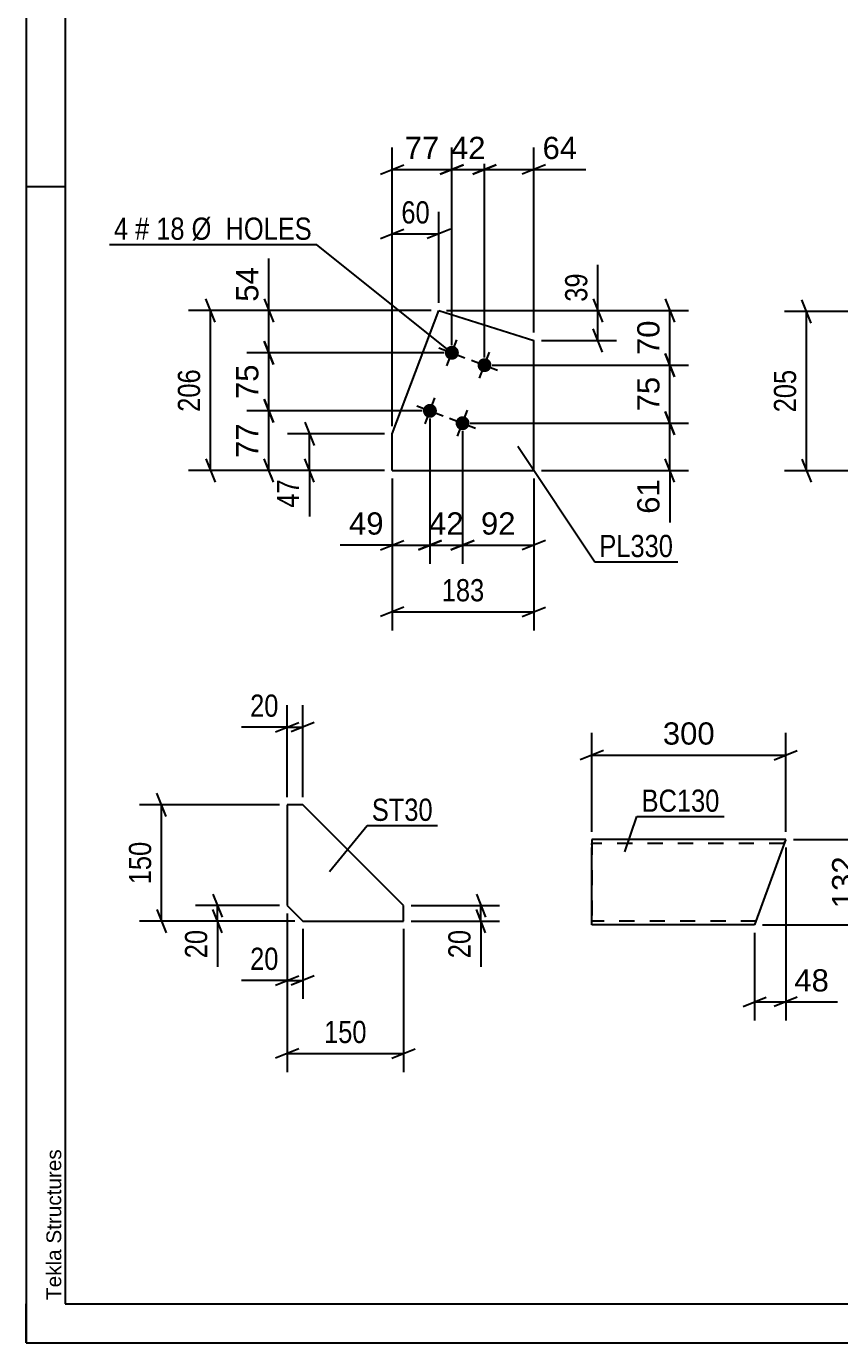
# Model space of a CAD drawing. Header units: millimetres. Extents: x 0 to 420, y 0 to 297.
# Drawn here: x 0 to 104.9, y 0 to 169.7 of the extents above; entities that cross this region are included whole.
import ezdxf

# ---------------------------------------------------------------- set-up
doc = ezdxf.new("R2010")
doc.units = ezdxf.units.MM
doc.linetypes.add('DXK_LINE_DOT2', pattern=[3.9198, 1.9599, -1.9599])
doc.styles.add('Arial', font='ARIAL.TTF', dxfattribs={"height": 0.2})
doc.styles.add('Arial Narrow', font='ARIALN.TTF', dxfattribs={"height": 0.2})

# ---------------------------------------------------------------- blocks, each defined once
blk = doc.blocks.new('Unknown-284928470-1132')
at = {"color": 5, "linetype": 'Continuous'}
for p, q in [((0, 297), (0, 0)), ((5, 292), (5, 5)), ((5, 149), (0, 149)), ((0, 0), (0, 5)), ((5, 5), (415, 5)), ((0, 0), (420, 0))]:
    blk.add_line(p, q, dxfattribs=at)
at = {"color": 174, "linetype": 'Continuous', "style": 'Arial'}
blk.add_text('Tekla Structures', height=1.9102, rotation=90, dxfattribs=at).set_placement((4.5, 5.5))
blk = doc.blocks.new('Part-284928470-1490 - 1474')
at = {"color": 2, "linetype": 'Continuous'}
for p, q in [((35.65, 69.33), (33.65, 69.33)), ((33.65, 69.33), (33.65, 56.33)), ((48.65, 56.33), (35.65, 69.33)), ((33.65, 56.33), (35.65, 54.33)), ((48.65, 54.33), (48.65, 56.33)), ((35.65, 54.33), (48.65, 54.33))]:
    blk.add_line(p, q, dxfattribs=at)
blk = doc.blocks.new('Part-284928470-1584 - 1568')
at = {"color": 2, "linetype": 'Continuous'}
for p, q in [((72.95, 64.84), (72.95, 64.84)), ((72.95, 64.84), (72.95, 63.84)), ((97.95, 64.84), (72.95, 64.84)), ((97.92, 64.76), (97.73, 64.22)), ((97.95, 64.84), (97.92, 64.76)), ((72.95, 54.84), (72.95, 63.84)), ((97.73, 64.22), (93.95, 53.84)), ((72.95, 54.13), (72.95, 54.84)), ((72.95, 53.91), (72.95, 54.13)), ((72.95, 53.84), (72.95, 53.91)), ((72.95, 53.84), (72.95, 53.84)), ((93.95, 53.84), (72.95, 53.84))]:
    blk.add_line(p, q, dxfattribs=at)
at = {"color": 7, "linetype": 'DXK_LINE_DOT2'}
for p, q in [((72.95, 64.84), (72.95, 53.84)), ((72.95, 64.84), (72.95, 64.84)), ((97.73, 64.22), (97.84, 64.54)), ((72.95, 64.34), (72.95, 64.34)), ((97.77, 64.34), (72.95, 64.34)), ((72.95, 64.3), (72.95, 64.34)), ((72.95, 64.22), (72.95, 64.3)), ((72.95, 64.19), (72.95, 64.22)), ((72.95, 54.45), (72.95, 54.84)), ((72.95, 54.34), (72.95, 54.34)), ((94.13, 54.34), (72.95, 54.34)), ((72.95, 53.84), (72.95, 53.84))]:
    blk.add_line(p, q, dxfattribs=at)
blk = doc.blocks.new('Part-284928470-2344 - 2328')
at = {"color": 2, "linetype": 'Continuous'}
for p, q in [((47.2, 117.14), (53.21, 133.04)), ((53.21, 133.04), (65.47, 129.19)), ((65.47, 112.41), (65.47, 129.19)), ((47.2, 112.41), (47.2, 117.14)), ((47.2, 112.41), (65.47, 112.41))]:
    blk.add_line(p, q, dxfattribs=at)
blk = doc.blocks.new('Bolt-284928470-2377 - 2328')
at = {"linetype": 'Continuous'}
for points in [[(55.21, 128.44, -1), (54.58, 126.75, -1)], [(59.42, 126.84, -1), (58.79, 125.16, -1)], [(52.38, 120.95, -1), (51.75, 119.27, -1)], [(56.59, 119.36, -1), (55.96, 117.68, -1)]]:
    blk.add_hatch(color=1, dxfattribs=at).paths.add_polyline_path(points)
at = {"color": 1, "linetype": 'Continuous'}
for p, q in [((54.26, 125.91), (55.53, 129.28)), ((53.21, 128.23), (56.58, 126.96)), ((58.47, 124.32), (59.74, 127.69)), ((57.42, 126.64), (60.79, 125.37)), ((50.38, 120.75), (53.75, 119.48)), ((51.43, 118.43), (52.7, 121.8)), ((54.59, 119.16), (57.96, 117.88)), ((55.64, 116.84), (56.91, 120.2))]:
    blk.add_line(p, q, dxfattribs=at)
blk = doc.blocks.new('StraightDimension-284928470-1540 - 1474')
at = {"color": 7, "linetype": 'Continuous'}
for p, q in [((33.65, 55.33), (33.65, 34.87)), ((48.65, 53.33), (48.65, 34.87)), ((35.15, 37.87), (32.15, 36.67)), ((47.15, 36.67), (50.15, 37.87)), ((33.65, 37.27), (48.65, 37.27))]:
    blk.add_line(p, q, dxfattribs=at)
at = {"color": 0}
blk.add_wipeout([(44.49, 38.02), (44.49, 42.22), (37.81, 42.22), (37.81, 38.02)], dxfattribs=at)
at = {"color": 3, "style": 'Arial Narrow'}
blk.add_text('150', height=2.863, dxfattribs=at).set_placement((38.41, 38.62))
blk = doc.blocks.new('StraightDimension-284928470-1547 - 1474')
at = {"color": 7, "linetype": 'Continuous'}
for p, q in [((18.05, 67.83), (16.85, 70.83)), ((32.65, 69.33), (14.6, 69.33)), ((17.45, 54.33), (17.45, 69.33)), ((34.65, 54.33), (14.6, 54.33)), ((16.85, 55.83), (18.05, 52.83))]:
    blk.add_line(p, q, dxfattribs=at)
at = {"color": 0}
blk.add_wipeout([(16.7, 65.18), (12.5, 65.18), (12.5, 58.49), (16.7, 58.49)], dxfattribs=at)
at = {"color": 3, "style": 'Arial Narrow'}
blk.add_text('150', height=2.863, rotation=90.0002, dxfattribs=at).set_placement((16.1, 59.09))
blk = doc.blocks.new('StraightDimension-284928470-1508 - 1474')
at = {"color": 7, "linetype": 'Continuous'}
for p, q in [((33.65, 55.33), (33.65, 44.3)), ((35.65, 53.33), (35.65, 44.3)), ((32.15, 46.1), (35.15, 47.3)), ((33.65, 46.7), (35.65, 46.7)), ((37.15, 47.3), (34.15, 46.1))]:
    blk.add_line(p, q, dxfattribs=at)
at = {"color": 0}
blk.add_wipeout([(33.13, 47.45), (33.13, 51.65), (28.27, 51.65), (28.27, 47.45)], dxfattribs=at)
at = {"color": 7, "linetype": 'Continuous'}
blk.add_line((33.65, 46.7), (27.75, 46.7), dxfattribs=at)
blk.add_line((33.65, 46.7), (27.75, 46.7), dxfattribs=at)
at = {"color": 3, "style": 'Arial Narrow'}
blk.add_text('20', height=2.863, dxfattribs=at).set_placement((28.87, 48.05))
blk = doc.blocks.new('StraightDimension-284928470-1492 - 1474')
at = {"color": 7, "linetype": 'Continuous'}
for p, q in [((33.65, 70.33), (33.65, 82.18)), ((35.65, 70.33), (35.65, 82.18)), ((32.15, 78.73), (35.15, 79.93)), ((37.15, 79.93), (34.15, 78.73)), ((33.65, 79.33), (35.65, 79.33))]:
    blk.add_line(p, q, dxfattribs=at)
at = {"color": 0}
blk.add_wipeout([(33.13, 80.08), (33.13, 84.28), (28.27, 84.28), (28.27, 80.08)], dxfattribs=at)
at = {"color": 7, "linetype": 'Continuous'}
blk.add_line((33.65, 79.33), (27.75, 79.33), dxfattribs=at)
blk.add_line((33.65, 79.33), (27.75, 79.33), dxfattribs=at)
at = {"color": 3, "style": 'Arial Narrow'}
blk.add_text('20', height=2.863, dxfattribs=at).set_placement((28.87, 80.68))
blk = doc.blocks.new('StraightDimension-284928470-1529 - 1474')
at = {"color": 7, "linetype": 'Continuous'}
for p, q in [((24.08, 57.83), (25.28, 54.83)), ((32.65, 56.33), (21.83, 56.33)), ((24.68, 54.33), (24.68, 56.33)), ((34.65, 54.33), (21.83, 54.33)), ((25.28, 52.83), (24.08, 55.83))]:
    blk.add_line(p, q, dxfattribs=at)
at = {"color": 0}
blk.add_wipeout([(23.93, 53.81), (19.73, 53.81), (19.73, 48.95), (23.93, 48.95)], dxfattribs=at)
at = {"color": 7, "linetype": 'Continuous'}
blk.add_line((24.68, 54.33), (24.68, 48.43), dxfattribs=at)
blk.add_line((24.68, 54.33), (24.68, 48.43), dxfattribs=at)
at = {"color": 3, "style": 'Arial Narrow'}
blk.add_text('20', height=2.863, rotation=90.0002, dxfattribs=at).set_placement((23.33, 49.55))
blk = doc.blocks.new('StraightDimension-284928470-1521 - 1474')
at = {"color": 7, "linetype": 'Continuous'}
for p, q in [((58.05, 57.83), (59.25, 54.83)), ((49.65, 56.33), (61.05, 56.33)), ((58.65, 54.33), (58.65, 56.33)), ((49.65, 54.33), (61.05, 54.33)), ((59.25, 52.83), (58.05, 55.83))]:
    blk.add_line(p, q, dxfattribs=at)
at = {"color": 0}
blk.add_wipeout([(57.9, 53.81), (53.7, 53.81), (53.7, 48.95), (57.9, 48.95)], dxfattribs=at)
at = {"color": 7, "linetype": 'Continuous'}
blk.add_line((58.65, 54.33), (58.65, 48.43), dxfattribs=at)
blk.add_line((58.65, 54.33), (58.65, 48.43), dxfattribs=at)
at = {"color": 3, "style": 'Arial Narrow'}
blk.add_text('20', height=2.863, rotation=90.0002, dxfattribs=at).set_placement((57.3, 49.55))
blk = doc.blocks.new('StraightDimension-284928470-1610 - 1568')
at = {"color": 7, "linetype": 'Continuous'}
for p, q in [((97.95, 63.84), (97.95, 41.52)), ((93.95, 52.84), (93.95, 41.52)), ((92.45, 43.32), (95.45, 44.52)), ((99.45, 44.52), (96.45, 43.32)), ((93.95, 43.92), (97.95, 43.92))]:
    blk.add_line(p, q, dxfattribs=at)
at = {"color": 0}
blk.add_wipeout([(104.12, 44.67), (104.12, 48.87), (98.47, 48.87), (98.47, 44.67)], dxfattribs=at)
at = {"color": 7, "linetype": 'Continuous'}
blk.add_line((97.95, 43.92), (104.65, 43.92), dxfattribs=at)
blk.add_line((97.95, 43.92), (104.65, 43.92), dxfattribs=at)
at = {"color": 3, "style": 'Arial'}
blk.add_text('48', height=2.865, dxfattribs=at).set_placement((99.07, 45.27))
blk = doc.blocks.new('StraightDimension-284928470-1587 - 1568')
at = {"color": 7, "linetype": 'Continuous'}
for p, q in [((107.55, 66.34), (108.75, 63.34)), ((98.95, 64.84), (110.55, 64.84)), ((108.15, 53.84), (108.15, 64.84)), ((108.75, 52.34), (107.55, 55.34)), ((94.95, 53.84), (110.55, 53.84))]:
    blk.add_line(p, q, dxfattribs=at)
at = {"color": 0}
blk.add_wipeout([(107.4, 63.27), (103.2, 63.27), (103.2, 55.4), (107.4, 55.4)], dxfattribs=at)
at = {"color": 3, "style": 'Arial'}
blk.add_text('132', height=2.865, rotation=90.0002, dxfattribs=at).set_placement((106.8, 56))
blk = doc.blocks.new('StraightDimension-284928470-1630 - 1568')
at = {"color": 7, "linetype": 'Continuous'}
for p, q in [((72.95, 65.84), (72.95, 78.59)), ((97.95, 65.84), (97.95, 78.59)), ((74.45, 76.34), (71.45, 75.14)), ((72.95, 75.74), (97.95, 75.74)), ((96.45, 75.14), (99.45, 76.34))]:
    blk.add_line(p, q, dxfattribs=at)
at = {"color": 0}
blk.add_wipeout([(89.39, 76.49), (89.39, 80.69), (81.51, 80.69), (81.51, 76.49)], dxfattribs=at)
at = {"color": 3, "style": 'Arial'}
blk.add_text('300', height=2.865, dxfattribs=at).set_placement((82.11, 77.09))
blk = doc.blocks.new('StraightDimension-284928470-2391 - 2328')
at = {"color": 7, "linetype": 'Continuous'}
for p, q in [((47.2, 111.41), (47.2, 91.81)), ((65.47, 111.41), (65.47, 91.81)), ((48.7, 94.81), (45.7, 93.61)), ((47.2, 94.21), (65.47, 94.21)), ((63.97, 93.61), (66.97, 94.81))]:
    blk.add_line(p, q, dxfattribs=at)
at = {"color": 0}
blk.add_wipeout([(59.68, 94.96), (59.68, 99.16), (52.99, 99.16), (52.99, 94.96)], dxfattribs=at)
at = {"color": 3, "style": 'Arial Narrow'}
blk.add_text('183', height=2.863, dxfattribs=at).set_placement((53.59, 95.56))
blk = doc.blocks.new('StraightDimension-284928470-2396 - 2328')
at = {"color": 7, "linetype": 'Continuous'}
for p, q in [((46.2, 117.14), (33.68, 117.14)), ((35.93, 118.64), (37.13, 115.64)), ((36.53, 112.41), (36.53, 117.14)), ((37.13, 110.91), (35.93, 113.91)), ((46.2, 112.41), (33.68, 112.41))]:
    blk.add_line(p, q, dxfattribs=at)
at = {"color": 0}
blk.add_wipeout([(35.78, 111.89), (31.58, 111.89), (31.58, 107.03), (35.78, 107.03)], dxfattribs=at)
at = {"color": 7, "linetype": 'Continuous'}
blk.add_line((36.53, 112.41), (36.53, 106.51), dxfattribs=at)
blk.add_line((36.53, 112.41), (36.53, 106.51), dxfattribs=at)
at = {"color": 3, "style": 'Arial Narrow'}
blk.add_text('47', height=2.863, rotation=90.0002, dxfattribs=at).set_placement((35.18, 107.63))
blk = doc.blocks.new('StraightDimension-284928470-2441 - 2328')
at = {"color": 7, "linetype": 'Continuous'}
for p, q in [((52.07, 119.11), (52.07, 100.41)), ((56.27, 117.52), (56.27, 100.41)), ((50.57, 102.21), (53.57, 103.41)), ((52.07, 102.81), (56.27, 102.81)), ((57.77, 103.41), (54.77, 102.21))]:
    blk.add_line(p, q, dxfattribs=at)
at = {"color": 0}
blk.add_wipeout([(56.99, 103.56), (56.99, 107.76), (51.35, 107.76), (51.35, 103.56)], dxfattribs=at)
at = {"color": 3, "style": 'Arial'}
blk.add_text('42', height=2.865, dxfattribs=at).set_placement((51.95, 104.16))
blk = doc.blocks.new('StraightDimension-284928470-2403 - 2328')
at = {"color": 7, "linetype": 'Continuous'}
for p, q in [((73.11, 134.54), (74.31, 131.54)), ((54.21, 133.04), (76.11, 133.04)), ((73.71, 129.19), (73.71, 133.04)), ((74.31, 127.69), (73.11, 130.69)), ((66.47, 129.19), (76.11, 129.19))]:
    blk.add_line(p, q, dxfattribs=at)
at = {"color": 0}
blk.add_wipeout([(72.96, 138.42), (68.76, 138.42), (68.76, 133.57), (72.96, 133.57)], dxfattribs=at)
at = {"color": 7, "linetype": 'Continuous'}
blk.add_line((73.71, 133.04), (73.71, 138.95), dxfattribs=at)
blk.add_line((73.71, 133.04), (73.71, 138.95), dxfattribs=at)
at = {"color": 3, "style": 'Arial Narrow'}
blk.add_text('39', height=2.863, rotation=90.0002, dxfattribs=at).set_placement((72.36, 134.17))
blk = doc.blocks.new('StraightDimension-284928470-2379 - 2328')
at = {"color": 7, "linetype": 'Continuous'}
for p, q in [((47.2, 118.14), (47.2, 145.76)), ((53.21, 134.04), (53.21, 145.76)), ((45.7, 142.31), (48.7, 143.51)), ((47.2, 142.91), (53.21, 142.91)), ((54.71, 143.51), (51.71, 142.31))]:
    blk.add_line(p, q, dxfattribs=at)
at = {"color": 0}
blk.add_wipeout([(52.64, 143.66), (52.64, 147.86), (47.78, 147.86), (47.78, 143.66)], dxfattribs=at)
at = {"color": 3, "style": 'Arial Narrow'}
blk.add_text('60', height=2.863, dxfattribs=at).set_placement((48.38, 144.26))
blk = doc.blocks.new('StraightDimension-284928470-2412 - 2328')
at = {"color": 7, "linetype": 'Continuous'}
for p, q in [((82.42, 134.54), (83.62, 131.54)), ((54.21, 133.04), (85.42, 133.04)), ((83.02, 126), (83.02, 133.04)), ((83.62, 124.5), (82.42, 127.5)), ((60.11, 126), (85.42, 126))]:
    blk.add_line(p, q, dxfattribs=at)
at = {"color": 0}
blk.add_wipeout([(82.27, 132.35), (78.07, 132.35), (78.07, 126.7), (82.27, 126.7)], dxfattribs=at)
at = {"color": 3, "style": 'Arial'}
blk.add_text('70', height=2.865, rotation=90.0002, dxfattribs=at).set_placement((81.67, 127.3))
blk = doc.blocks.new('StraightDimension-284928470-2420 - 2328')
at = {"color": 7, "linetype": 'Continuous'}
for p, q in [((82.42, 127.5), (83.62, 124.5)), ((60.11, 126), (85.42, 126)), ((83.02, 118.52), (83.02, 126)), ((83.62, 117.02), (82.42, 120.02)), ((57.27, 118.52), (85.42, 118.52))]:
    blk.add_line(p, q, dxfattribs=at)
at = {"color": 0}
blk.add_wipeout([(82.27, 125.09), (78.07, 125.09), (78.07, 119.44), (82.27, 119.44)], dxfattribs=at)
at = {"color": 3, "style": 'Arial'}
blk.add_text('75', height=2.865, rotation=90.0002, dxfattribs=at).set_placement((81.67, 120.04))
blk = doc.blocks.new('StraightDimension-284928470-2428 - 2328')
at = {"color": 7, "linetype": 'Continuous'}
for p, q in [((82.42, 120.02), (83.62, 117.02)), ((57.27, 118.52), (85.42, 118.52)), ((83.02, 112.41), (83.02, 118.52)), ((83.62, 110.91), (82.42, 113.91)), ((66.47, 112.41), (85.42, 112.41))]:
    blk.add_line(p, q, dxfattribs=at)
at = {"color": 0}
blk.add_wipeout([(82.27, 111.89), (78.07, 111.89), (78.07, 106.24), (82.27, 106.24)], dxfattribs=at)
at = {"color": 7, "linetype": 'Continuous'}
blk.add_line((83.02, 112.41), (83.02, 105.72), dxfattribs=at)
blk.add_line((83.02, 112.41), (83.02, 105.72), dxfattribs=at)
at = {"color": 3, "style": 'Arial'}
blk.add_text('61', height=2.865, rotation=90.0002, dxfattribs=at).set_placement((81.67, 106.84))
blk = doc.blocks.new('StraightDimension-284928470-2435 - 2328')
at = {"color": 7, "linetype": 'Continuous'}
for p, q in [((56.27, 117.52), (56.27, 100.41)), ((65.47, 111.41), (65.47, 100.41)), ((54.77, 102.21), (57.77, 103.41)), ((56.27, 102.81), (65.47, 102.81)), ((66.97, 103.41), (63.97, 102.21))]:
    blk.add_line(p, q, dxfattribs=at)
at = {"color": 0}
blk.add_wipeout([(63.7, 103.56), (63.7, 107.76), (58.05, 107.76), (58.05, 103.56)], dxfattribs=at)
at = {"color": 3, "style": 'Arial'}
blk.add_text('92', height=2.865, dxfattribs=at).set_placement((58.65, 104.16))
blk = doc.blocks.new('StraightDimension-284928470-2449 - 2328')
at = {"color": 7, "linetype": 'Continuous'}
for p, q in [((52.07, 119.11), (52.07, 100.41)), ((47.2, 111.41), (47.2, 100.41)), ((45.7, 102.21), (48.7, 103.41)), ((47.2, 102.81), (52.07, 102.81)), ((53.57, 103.41), (50.57, 102.21))]:
    blk.add_line(p, q, dxfattribs=at)
at = {"color": 0}
blk.add_wipeout([(46.67, 103.56), (46.67, 107.76), (41.03, 107.76), (41.03, 103.56)], dxfattribs=at)
at = {"color": 7, "linetype": 'Continuous'}
blk.add_line((47.2, 102.81), (40.5, 102.81), dxfattribs=at)
blk.add_line((47.2, 102.81), (40.5, 102.81), dxfattribs=at)
at = {"color": 3, "style": 'Arial'}
blk.add_text('49', height=2.865, dxfattribs=at).set_placement((41.63, 104.16))
blk = doc.blocks.new('StraightDimension-284928470-2456 - 2328')
at = {"color": 7, "linetype": 'Continuous'}
for p, q in [((24.36, 131.54), (23.16, 134.54)), ((52.21, 133.04), (20.91, 133.04)), ((23.76, 112.41), (23.76, 133.04)), ((23.16, 113.91), (24.36, 110.91)), ((46.2, 112.41), (20.91, 112.41))]:
    blk.add_line(p, q, dxfattribs=at)
at = {"color": 0}
blk.add_wipeout([(23.01, 126.07), (18.81, 126.07), (18.81, 119.39), (23.01, 119.39)], dxfattribs=at)
at = {"color": 3, "style": 'Arial Narrow'}
blk.add_text('206', height=2.863, rotation=90.0002, dxfattribs=at).set_placement((22.41, 119.99))
blk = doc.blocks.new('StraightDimension-284928470-2465 - 2328')
at = {"color": 7, "linetype": 'Continuous'}
for p, q in [((59.11, 127), (59.11, 154.07)), ((65.47, 130.19), (65.47, 154.07)), ((57.61, 150.62), (60.61, 151.82)), ((59.11, 151.22), (65.47, 151.22)), ((66.97, 151.82), (63.97, 150.62))]:
    blk.add_line(p, q, dxfattribs=at)
at = {"color": 0}
blk.add_wipeout([(71.64, 151.97), (71.64, 156.17), (65.99, 156.17), (65.99, 151.97)], dxfattribs=at)
at = {"color": 7, "linetype": 'Continuous'}
blk.add_line((65.47, 151.22), (72.17, 151.22), dxfattribs=at)
blk.add_line((65.47, 151.22), (72.17, 151.22), dxfattribs=at)
at = {"color": 3, "style": 'Arial'}
blk.add_text('64', height=2.865, dxfattribs=at).set_placement((66.59, 152.57))
blk = doc.blocks.new('StraightDimension-284928470-2475 - 2328')
at = {"color": 7, "linetype": 'Continuous'}
for p, q in [((54.9, 128.59), (54.9, 154.07)), ((59.11, 127), (59.11, 154.07)), ((53.4, 150.62), (56.4, 151.82)), ((54.9, 151.22), (59.11, 151.22)), ((60.61, 151.82), (57.61, 150.62))]:
    blk.add_line(p, q, dxfattribs=at)
at = {"color": 0}
blk.add_wipeout([(59.82, 151.97), (59.82, 156.17), (54.18, 156.17), (54.18, 151.97)], dxfattribs=at)
at = {"color": 3, "style": 'Arial'}
blk.add_text('42', height=2.865, dxfattribs=at).set_placement((54.78, 152.57))
blk = doc.blocks.new('StraightDimension-284928470-2485 - 2328')
at = {"color": 7, "linetype": 'Continuous'}
for p, q in [((47.2, 118.14), (47.2, 154.07)), ((54.9, 128.59), (54.9, 154.07)), ((45.7, 150.62), (48.7, 151.82)), ((47.2, 151.22), (54.9, 151.22)), ((56.4, 151.82), (53.4, 150.62))]:
    blk.add_line(p, q, dxfattribs=at)
at = {"color": 0}
blk.add_wipeout([(53.87, 151.97), (53.87, 156.17), (48.22, 156.17), (48.22, 151.97)], dxfattribs=at)
at = {"color": 3, "style": 'Arial'}
blk.add_text('77', height=2.865, dxfattribs=at).set_placement((48.82, 152.57))
blk = doc.blocks.new('StraightDimension-284928470-2496 - 2328')
at = {"color": 7, "linetype": 'Continuous'}
for p, q in [((30.68, 134.54), (31.88, 131.54)), ((52.21, 133.04), (28.43, 133.04)), ((31.28, 127.59), (31.28, 133.04)), ((31.88, 126.09), (30.68, 129.09)), ((53.9, 127.59), (28.43, 127.59))]:
    blk.add_line(p, q, dxfattribs=at)
at = {"color": 0}
blk.add_wipeout([(30.53, 139.21), (26.33, 139.21), (26.33, 133.57), (30.53, 133.57)], dxfattribs=at)
at = {"color": 7, "linetype": 'Continuous'}
blk.add_line((31.28, 133.04), (31.28, 139.74), dxfattribs=at)
blk.add_line((31.28, 133.04), (31.28, 139.74), dxfattribs=at)
at = {"color": 3, "style": 'Arial'}
blk.add_text('54', height=2.865, rotation=90.0002, dxfattribs=at).set_placement((29.93, 134.17))
blk = doc.blocks.new('StraightDimension-284928470-2504 - 2328')
at = {"color": 7, "linetype": 'Continuous'}
for p, q in [((30.68, 129.09), (31.88, 126.09)), ((53.9, 127.59), (28.43, 127.59)), ((31.28, 120.11), (31.28, 127.59)), ((31.88, 118.61), (30.68, 121.61)), ((51.07, 120.11), (28.43, 120.11))]:
    blk.add_line(p, q, dxfattribs=at)
at = {"color": 0}
blk.add_wipeout([(30.53, 126.68), (26.33, 126.68), (26.33, 121.03), (30.53, 121.03)], dxfattribs=at)
at = {"color": 3, "style": 'Arial'}
blk.add_text('75', height=2.865, rotation=90.0002, dxfattribs=at).set_placement((29.93, 121.63))
blk = doc.blocks.new('StraightDimension-284928470-2512 - 2328')
at = {"color": 7, "linetype": 'Continuous'}
for p, q in [((30.68, 121.61), (31.88, 118.61)), ((51.07, 120.11), (28.43, 120.11)), ((31.28, 112.41), (31.28, 120.11)), ((31.88, 110.91), (30.68, 113.91)), ((46.2, 112.41), (28.43, 112.41))]:
    blk.add_line(p, q, dxfattribs=at)
at = {"color": 0}
blk.add_wipeout([(30.53, 119.09), (26.33, 119.09), (26.33, 113.44), (30.53, 113.44)], dxfattribs=at)
at = {"color": 3, "style": 'Arial'}
blk.add_text('77', height=2.865, rotation=90.0002, dxfattribs=at).set_placement((29.93, 114.04))
blk = doc.blocks.new('StraightDimension-284928470-2631 - 2522')
at = {"color": 7, "linetype": 'Continuous'}
for p, q in [((101.24, 131.42), (100.04, 134.42)), ((135.51, 132.92), (97.79, 132.92)), ((100.64, 112.4), (100.64, 132.92)), ((100.04, 113.9), (101.24, 110.9)), ((122.67, 112.4), (97.79, 112.4))]:
    blk.add_line(p, q, dxfattribs=at)
at = {"color": 0}
blk.add_wipeout([(99.89, 126.01), (95.69, 126.01), (95.69, 119.32), (99.89, 119.32)], dxfattribs=at)
at = {"color": 3, "style": 'Arial Narrow'}
blk.add_text('205', height=2.863, rotation=90.0002, dxfattribs=at).set_placement((99.29, 119.92))
blk = doc.blocks.new('Mark-284928470-1486 - 1474')
at = {"color": 0}
blk.add_wipeout([(52.42, 67.26), (52.42, 70.26), (44.57, 70.26), (44.57, 67.26)], dxfattribs=at)
blk.add_wipeout([(52.42, 67.26), (52.42, 70.26), (44.57, 70.26), (44.57, 67.26)], dxfattribs=at)
at = {"color": 30, "linetype": 'Continuous'}
for p, q in [((39.11, 60.73), (43.97, 66.66)), ((43.97, 66.66), (53.02, 66.66))]:
    blk.add_line(p, q, dxfattribs=at)
at = {"color": 3, "style": 'Arial Narrow'}
blk.add_text('ST30', height=2.863, dxfattribs=at).set_placement((44.57, 67.26))
blk = doc.blocks.new('Mark-284928470-1580 - 1568')
at = {"color": 0}
blk.add_wipeout([(89.42, 68.43), (89.42, 71.43), (79.37, 71.43), (79.37, 68.43)], dxfattribs=at)
blk.add_wipeout([(89.42, 68.43), (89.42, 71.43), (79.37, 71.43), (79.37, 68.43)], dxfattribs=at)
at = {"color": 30, "linetype": 'Continuous'}
for p, q in [((77.19, 63.27), (78.77, 67.83)), ((78.77, 67.83), (90.02, 67.83))]:
    blk.add_line(p, q, dxfattribs=at)
at = {"color": 3, "style": 'Arial Narrow'}
blk.add_text('BC130', height=2.863, dxfattribs=at).set_placement((79.37, 68.43))
blk = doc.blocks.new('Mark-284928470-2340 - 2328')
at = {"color": 0}
blk.add_wipeout([(83.42, 101.26), (83.42, 104.26), (73.92, 104.26), (73.92, 101.26)], dxfattribs=at)
blk.add_wipeout([(83.42, 101.26), (83.42, 104.26), (73.92, 104.26), (73.92, 101.26)], dxfattribs=at)
at = {"color": 30, "linetype": 'Continuous'}
for p, q in [((63.4, 115.55), (73.32, 100.66)), ((73.32, 100.66), (84.02, 100.66))]:
    blk.add_line(p, q, dxfattribs=at)
at = {"color": 3, "style": 'Arial Narrow'}
blk.add_text('PL330', height=2.863, dxfattribs=at).set_placement((73.92, 101.26))
blk = doc.blocks.new('Mark-284928470-2373 - 2328')
at = {"color": 0}
for points in [[(13.13, 142.16), (13.13, 145.16), (11.31, 145.16), (11.31, 142.16)], [(15.86, 142.16), (15.86, 145.16), (14.03, 145.16), (14.03, 142.16)], [(20.42, 142.16), (20.42, 145.16), (16.76, 145.16), (16.76, 142.16)], [(36.85, 142.16), (36.85, 145.16), (21.32, 145.16), (21.32, 142.16)]]:
    blk.add_wipeout(points, dxfattribs=at)
for points in [[(13.13, 142.16), (13.13, 145.16), (11.31, 145.16), (11.31, 142.16)], [(15.86, 142.16), (15.86, 145.16), (14.03, 145.16), (14.03, 142.16)], [(20.42, 142.16), (20.42, 145.16), (16.76, 145.16), (16.76, 142.16)], [(36.85, 142.16), (36.85, 145.16), (21.32, 145.16), (21.32, 142.16)]]:
    blk.add_wipeout(points, dxfattribs=at)
at = {"color": 7, "linetype": 'Continuous'}
for p in [(10.71, 141.56), (54.68, 127.75)]:
    blk.add_line(p, (37.45, 141.56), dxfattribs=at)
at = {"color": 3, "style": 'Arial Narrow'}
for s, height, p in [('4', 2.86, (11.31, 142.16)), ('#', 2.86, (14.03, 142.16)), ('18', 2.863, (16.76, 142.16)), ('Ø  HOLES', 2.863, (21.32, 142.16))]:
    blk.add_text(s, height=height, dxfattribs=at).set_placement(p)

msp = doc.modelspace()

# ---------------------------------------------------------------- block references
for name in ['Unknown-284928470-1132', 'Part-284928470-2344 - 2328', 'Bolt-284928470-2377 - 2328', 'Part-284928470-1490 - 1474', 'Part-284928470-1584 - 1568']:
    msp.add_blockref(name, (0, 0))

# ---------------------------------------------------------------- next in the draw order: block references
for name in ['StraightDimension-284928470-2403 - 2328', 'StraightDimension-284928470-2631 - 2522', 'StraightDimension-284928470-2391 - 2328', 'Mark-284928470-1486 - 1474', 'StraightDimension-284928470-1610 - 1568', 'StraightDimension-284928470-1540 - 1474']:
    msp.add_blockref(name, (0, 0))

# ---------------------------------------------------------------- next in the draw order: block references
for name in ['StraightDimension-284928470-2441 - 2328', 'StraightDimension-284928470-2396 - 2328', 'StraightDimension-284928470-1547 - 1474', 'StraightDimension-284928470-1587 - 1568', 'StraightDimension-284928470-1521 - 1474']:
    msp.add_blockref(name, (0, 0))

# ---------------------------------------------------------------- next in the draw order: block references
for name in ['StraightDimension-284928470-2379 - 2328', 'StraightDimension-284928470-1492 - 1474', 'StraightDimension-284928470-1630 - 1568', 'StraightDimension-284928470-1508 - 1474']:
    msp.add_blockref(name, (0, 0))

# ---------------------------------------------------------------- next in the draw order: block references
for name in ['StraightDimension-284928470-2412 - 2328', 'StraightDimension-284928470-2449 - 2328', 'Mark-284928470-1580 - 1568', 'StraightDimension-284928470-1529 - 1474']:
    msp.add_blockref(name, (0, 0))

# ---------------------------------------------------------------- next in the draw order: block references
for name in ['StraightDimension-284928470-2456 - 2328', 'StraightDimension-284928470-2420 - 2328']:
    msp.add_blockref(name, (0, 0))

# ---------------------------------------------------------------- next in the draw order: block references
for name in ['StraightDimension-284928470-2465 - 2328', 'StraightDimension-284928470-2428 - 2328']:
    msp.add_blockref(name, (0, 0))

# ---------------------------------------------------------------- next in the draw order: block references
for name in ['StraightDimension-284928470-2475 - 2328', 'StraightDimension-284928470-2435 - 2328']:
    msp.add_blockref(name, (0, 0))

# ---------------------------------------------------------------- next in the draw order: block references
for name in ['StraightDimension-284928470-2485 - 2328', 'Mark-284928470-2340 - 2328']:
    msp.add_blockref(name, (0, 0))

# ---------------------------------------------------------------- next in the draw order: block references
msp.add_blockref('StraightDimension-284928470-2496 - 2328', (0, 0))

# ---------------------------------------------------------------- next in the draw order: block references
msp.add_blockref('StraightDimension-284928470-2504 - 2328', (0, 0))

# ---------------------------------------------------------------- next in the draw order: block references
for name in ['Mark-284928470-2373 - 2328', 'StraightDimension-284928470-2512 - 2328']:
    msp.add_blockref(name, (0, 0))

doc.saveas('drawing.dxf')
